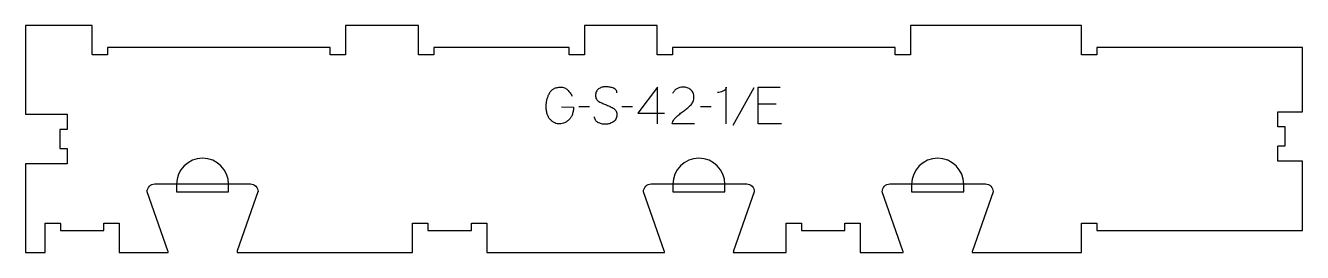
# Model space of a CAD drawing. Extents: x 0 to 1042, y 0 to 186.
import ezdxf

# ---------------------------------------------------------------- set-up
doc = ezdxf.new("R2010")
doc.units = 0
for name, color, linetype in [('1_ANYTOOL_1MMDEEP_LABELS_S', 2, 'CONTINUOUS'), ('4_ANYTOOL_CUTTHROUGH_OUTSI', 5, 'CONTINUOUS'), ('5_ANYTOOL_HALF_MILL_9MM_IN', 3, 'CONTINUOUS')]:
    doc.layers.add(name, color=color, linetype=linetype)

msp = doc.modelspace()

# ---------------------------------------------------------------- linework, layer by layer
at = {"layer": '1_ANYTOOL_1MMDEEP_LABELS_S'}
for p, q in [((594.54207, 134.638953), (577.356355, 103.867524)), ((460.44207, 118.996096), (451.656355, 118.910382)), ((495.499212, 118.996096), (486.713498, 118.910382)), ((559.699212, 118.996096), (550.913498, 118.910382)), ((612.627784, 121.18181), (597.970641, 121.18181)), ((499.784927, 113.767524), (521.556355, 113.767524))]:
    msp.add_line(p, q, dxfattribs=at)
for points in [[(437.556355, 118.910382), (447.327784, 118.867524, -0.031732), (447.059673, 115.860122, -0.048764), (446.315284, 112.942524, -0.050291), (445.205571, 110.632017, -0.060119), (443.620641, 108.624667, -0.036578), (441.888621, 107.138251, -0.050793), (439.92957, 105.978239, -0.051881), (437.976552, 105.310494, -0.053919), (435.927784, 105.067524, -0.055881), (433.892636, 105.274468, -0.055271), (431.952784, 105.924667, -0.05403), (430.026808, 107.083861, -0.038531), (428.34207, 108.58181, -0.067281), (426.794356, 110.692824, -0.049165), (425.770641, 113.113953, -0.047412), (425.097714, 116.317872, -0.028075), (424.913498, 119.596096, -0.03109), (425.081025, 122.287675, -0.031496), (425.583141, 124.937167, -0.031425), (426.434014, 127.565412, -0.02824), (427.59207, 130.074667, -0.064555), (429.120873, 132.226192, -0.078906), (431.186712, 133.851453, -0.076878), (433.810314, 134.826003, -0.050594), (436.613498, 135.110382, -0.039946), (438.273059, 134.977585, -0.052714), (439.875998, 134.542524, -0.053511), (441.259195, 133.82719, -0.05153), (442.463498, 132.838953, -0.040443), (444.503722, 130.415811, -0.04035), (446.127784, 127.696096)], [(482.684927, 130.524667, 0.071867), (482.491813, 131.861274, 0.100684), (481.865284, 133.042524, 0.047558), (481.39073, 133.518975, 0.038563), (480.84073, 133.907703, 0.037928), (480.143542, 134.255171, 0.026634), (479.406355, 134.510382, 0.028461), (476.383022, 135.196364, 0.041577), (473.299212, 135.453239, 0.036938), (471.796853, 135.342099, 0.041531), (470.331355, 134.997882, 0.041583), (468.953978, 134.420673, 0.038125), (467.684927, 133.63181, 0.057611), (466.614774, 132.639906, 0.065808), (465.820641, 131.41931, 0.06469), (465.343145, 129.959755, 0.046778), (465.199212, 128.424667, 0.052235), (465.361568, 126.874825, 0.075448), (465.906355, 125.424667, 0.076671), (466.822447, 124.251615, 0.061023), (468.027784, 123.367524, 0.021951), (471.056638, 121.840179, 0.018213), (474.199212, 120.560382, -0.02405), (477.300697, 119.254919, -0.02981), (480.24207, 117.624667, -0.068439), (481.383371, 116.658737, -0.079282), (482.19207, 115.40681, -0.076308), (482.617069, 113.828128, -0.047772), (482.64207, 112.18181, -0.046243), (482.348835, 110.500851, -0.06359), (481.699212, 108.930024, -0.064671), (480.726389, 107.645835, -0.057073), (479.470641, 106.63181, -0.067522), (476.502333, 105.2689, -0.070793), (473.277784, 104.767524, -0.064027), (470.138769, 105.13004, -0.070447), (467.213498, 106.310382, -0.054374), (466.055081, 107.160014, -0.074742), (465.156355, 108.271096, -0.075199), (464.633348, 109.577474, -0.057737), (464.470641, 110.98181)], [(545.984927, 105.153239), (527.684927, 105.196096, -0.034491), (528.347705, 106.943428, -0.037732), (529.25457, 108.576453, -0.037744), (530.393864, 110.051089, -0.03482), (531.734927, 111.346096, -0.00859), (534.694152, 113.744679, -0.008791), (537.734927, 116.038953, 0.020588), (540.554215, 118.272396, 0.025206), (543.156355, 120.753239, 0.046908), (544.17695, 122.054481, 0.051091), (544.924212, 123.528239, 0.050722), (545.372945, 125.176413, 0.041139), (545.513498, 126.88181, 0.039396), (545.370853, 128.689396, 0.058519), (544.881355, 130.428239, 0.060358), (544.090798, 131.835355, 0.061397), (542.984927, 133.010382, 0.048006), (541.62897, 133.932341, 0.045901), (540.124212, 134.585382, 0.045216), (538.384151, 134.987941, 0.034258), (536.599212, 135.110382, 0.055622), (533.964642, 134.816394, 0.079896), (531.520641, 133.835382, 0.080617), (529.551254, 132.169681, 0.060287), (528.113498, 130.010382)], [(571.827784, 105.110382), (571.827784, 135.153239, -0.057478), (571.563761, 134.060271, -0.075801), (571.024212, 133.080024, -0.075474), (570.20876, 132.29615, -0.055107), (569.213498, 131.746096, -0.039607), (567.071258, 131.046584, -0.05918), (564.84207, 130.78181)]]:
    msp.add_lwpolyline(points, format="xyb", dxfattribs=at)
for points in [[(515.770641, 105.110382), (515.813498, 135.153239), (499.784927, 113.767524)], [(616.913498, 105.110382), (597.970641, 105.110382), (597.970641, 135.110382), (615.799212, 135.110382)]]:
    msp.add_lwpolyline(points, dxfattribs=at)
at = {"layer": '4_ANYTOOL_CUTTHROUGH_OUTSI'}
msp.add_lwpolyline([(116.3884, 0.000002, 0.061784), (116.153405, 1.394872), (99.257872, 49.667415, -0.084368), (99.243837, 49.750002, -0.414214), (105.493837, 56.000002), (183.493837, 56.000002, -0.414214), (189.743837, 49.750002, -0.084368), (189.729801, 49.667415), (172.830688, 1.383807, 0.061178), (172.599274, 0.000002), (315.904172, 0.000002), (315.904172, 23.75, -0.414214), (316.154172, 24), (328.154172, 24, -0.414214), (328.404172, 23.75), (328.404172, 18), (363.904172, 18), (363.904172, 23.75, -0.414214), (364.154172, 24), (376.154172, 24, -0.414214), (376.404172, 23.75), (376.404172, 0.000001), (521.4824, 0.000002, 0.061784), (521.247405, 1.394872), (504.351872, 49.667415, -0.084368), (504.337837, 49.750002, -0.414214), (510.587837, 56.000002), (588.587837, 56.000002, -0.414214), (594.837837, 49.750002, -0.084368), (594.823801, 49.667415), (577.924688, 1.383807, 0.061178), (577.693274, 0.000002), (620.736803, 0.000002), (620.736803, 23.750005, -0.414214), (620.986803, 24.000005), (632.986803, 24.000005, -0.414214), (633.236803, 23.750005), (633.236803, 18.000005), (668.736803, 18.000005), (668.736803, 23.750005, -0.414214), (668.986803, 24.000005), (680.986803, 24.000005, -0.414214), (681.236803, 23.750005), (681.236803, 0.000003), (716.3884, 0.000002, 0.061784), (716.153405, 1.394872), (699.257872, 49.667415, -0.084368), (699.243837, 49.750002, -0.414214), (705.493837, 56.000002), (783.493837, 56.000002, -0.414214), (789.743837, 49.750002, -0.084368), (789.729801, 49.667415), (772.830688, 1.383807, 0.061178), (772.599274, 0.000002), (861.879629, 0.000002), (861.879629, 23.750002, -0.414214), (862.129629, 24.000002), (874.129629, 24.000002, -0.414214), (874.379629, 23.750002), (874.379629, 18.000002), (978.694862, 18.000002), (1042.225956, 18.007195), (1042.220975, 74.571599), (1022.470953, 74.571599, -0.414366), (1022.220953, 74.82173), (1022.227219, 86.821749, -0.414061), (1022.477219, 87.071619), (1028.220952, 87.071619), (1028.22089, 102.571619), (1022.477154, 102.571619, -0.414061), (1022.227154, 102.821488), (1022.220889, 114.821508, -0.414366), (1022.470889, 115.071639), (1042.220916, 115.071639), (1042.226689, 167.500002), (874.379629, 167.500002), (874.379629, 161.750002, -0.414214), (874.129629, 161.500002), (862.129629, 161.500002, -0.414214), (861.879629, 161.750002), (861.879629, 185.500002), (722.379629, 185.500002), (722.379629, 161.750002, -0.414214), (722.129629, 161.500002), (710.129629, 161.500002, -0.414214), (709.879629, 161.750002), (709.879629, 167.500002), (528.14281, 167.500002), (528.14281, 161.750002, -0.414214), (527.89281, 161.500002), (515.89281, 161.500002, -0.414214), (515.64281, 161.750002), (515.64281, 185.500002), (456.14281, 185.500002), (456.14281, 161.750002, -0.414214), (455.89281, 161.500002), (443.89281, 161.500002, -0.414214), (443.64281, 161.750002), (443.64281, 167.500002), (333.23681, 167.500002), (333.23681, 161.750002, -0.414214), (332.98681, 161.500002), (320.98681, 161.500002, -0.414214), (320.73681, 161.750002), (320.73681, 185.500002), (261.23681, 185.500002), (261.23681, 161.750002, -0.414214), (260.98681, 161.500002), (248.98681, 161.500002, -0.414214), (248.73681, 161.750002), (248.73681, 167.500002), (66.999991, 167.500002), (66.999991, 161.750002, -0.414214), (66.749991, 161.500002), (54.749991, 161.500002, -0.414214), (54.499991, 161.750002), (54.499991, 185.500002), (0, 185.500002), (0, 113.063353), (33.756265, 113.063353, -0.414366), (34.006265, 112.813222), (34, 100.813203, -0.414061), (33.75, 100.563333), (28.006265, 100.563333), (28.006265, 85.063333), (33.75, 85.063333, -0.414061), (34, 84.813464), (34.006265, 72.813444, -0.414366), (33.756265, 72.563314), (0, 72.563314), (0, 0.000002), (15.904172, 0.000002), (15.904172, 23.749998, -0.414214), (16.154172, 23.999998), (28.154172, 23.999998, -0.414214), (28.404172, 23.749998), (28.404172, 17.999998), (63.904172, 17.999998), (63.904172, 23.749998, -0.414214), (64.154172, 23.999998), (76.154172, 23.999998, -0.414214), (76.404172, 23.749998), (76.404172, 0)], format="xyb", close=True, dxfattribs=at)
at = {"layer": '5_ANYTOOL_HALF_MILL_9MM_IN'}
for points in [[(165.743839, 55.750002, 1), (123.243839, 55.750002), (123.243839, 49.500002), (165.743839, 49.500002)], [(570.837839, 55.750002, 1), (528.337839, 55.750002), (528.337839, 49.500002), (570.837839, 49.500002)], [(765.743839, 55.750002, 1), (723.243839, 55.750002), (723.243839, 49.500002), (765.743839, 49.500002)]]:
    msp.add_lwpolyline(points, format="xyb", close=True, dxfattribs=at)

doc.saveas('drawing.dxf')
